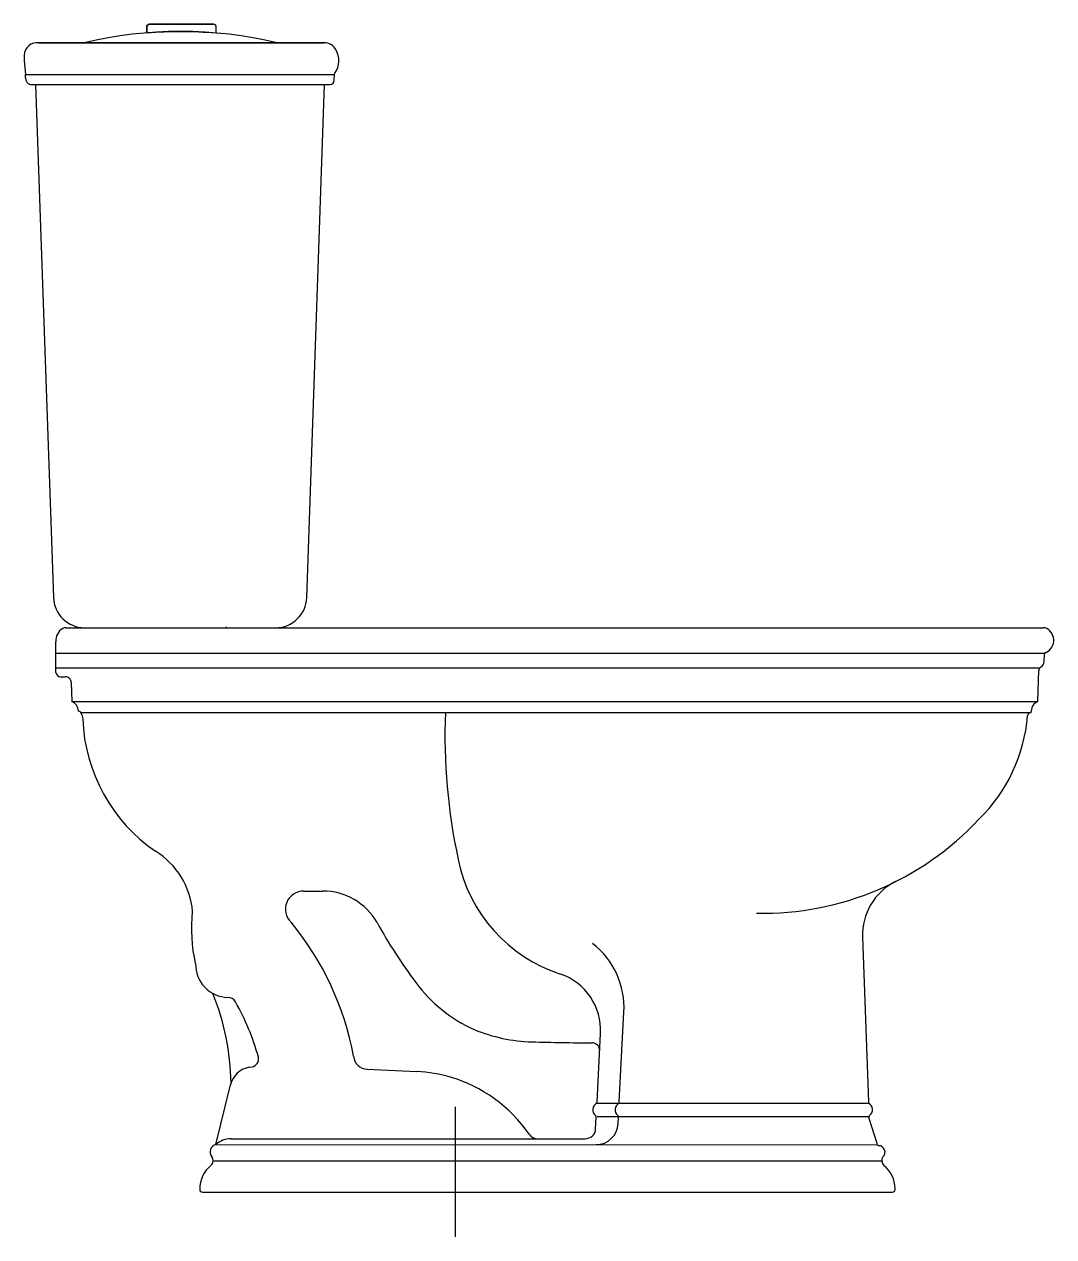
# Model space of a CAD drawing. Extents: x -697.561 to -696.867, y 554.42 to 555.236.
import ezdxf

# ---------------------------------------------------------------- set-up
doc = ezdxf.new("R2010")
doc.units = 0
doc.header["$LTSCALE"] = 0.279998
doc.header["$MEASUREMENT"] = 0
doc.linetypes.add('AXES', pattern=[0.54, 0.3, -0.08, 0.08, -0.08])
doc.linetypes.add('CONTINU', pattern=[0])
doc.layers.get('0').update_dxf_attribs({"linetype": 'CONTINUOUS'})
doc.layers.add('DECA_EIXOS', color=5, linetype='AXES')

msp = doc.modelspace()

# ---------------------------------------------------------------- linework, layer by layer
at = {"linetype": 'CONTINUOUS'}
for p, q in [((-697.47634, 555.23631), (-697.43342, 555.23631)), ((-697.55104, 555.2238), (-697.35871, 555.2238)), ((-697.55983, 555.20013), (-697.55983, 555.2025)), ((-697.35196, 555.19838), (-697.35182, 555.2025))]:
    msp.add_line(p, q, dxfattribs=at)
at = {"linetype": 'CONTINU'}
for points in [[(-697.47829, 555.2343, -0.410343), (-697.47634, 555.23631)], [(-697.43146, 555.2343, 0.410343), (-697.43342, 555.23631)], [(-697.55983, 555.20013, 0.388458), (-697.55674, 555.1958)], [(-697.35463, 555.1958, 0.410171), (-697.35196, 555.19838)], [(-697.54107, 554.85044, 0.405154), (-697.52008, 554.8301)], [(-697.39147, 554.8301, 0.404054), (-697.37049, 554.85037)], [(-697.53476, 554.82957, 0.306116), (-697.53941, 554.82063)], [(-697.53281, 554.8301, 0.102971), (-697.53476, 554.82957)], [(-697.42485, 554.8306, 0.414021), (-697.42435, 554.8301)], [(-696.8722, 554.82952, 0.129601), (-696.87463, 554.8301)], [(-696.87363, 554.81304, 0.659712), (-696.8722, 554.82952)], [(-696.8728, 554.81336, 0.281824), (-696.87369, 554.81207)], [(-696.8763, 554.80349, 0.249949), (-696.87748, 554.80146)], [(-696.8763, 554.80349, 0.246316), (-696.87394, 554.80748)], [(-697.53941, 554.79998, 0.370749), (-697.53641, 554.79698)], [(-697.52915, 554.79312, 0.442976), (-697.53315, 554.79698)], [(-697.52432, 554.77399, 0.276155), (-697.52871, 554.78052)], [(-696.87821, 554.78045, 0.307611), (-696.8826, 554.77392)], [(-697.52207, 554.77153, 0.370941), (-697.52432, 554.77399)], [(-697.27713, 554.77301, 0.063785), (-697.26848, 554.67399)], [(-696.9178, 554.7012, 0.180961), (-696.88508, 554.77078)], [(-696.8826, 554.77297, 0.377502), (-696.88508, 554.77078)], [(-697.52136, 554.76864, 0.236612), (-697.47239, 554.6796)], [(-697.06754, 554.63789, 0.212391), (-696.9178, 554.7012)], [(-697.44737, 554.63912, 0.236966), (-697.47239, 554.6796)], [(-697.26848, 554.67399, 0.270191), (-697.1997, 554.59692)], [(-696.97407, 554.65913, 0.294757), (-696.99619, 554.6218)], [(-697.37245, 554.6528, 0.303111), (-697.384, 554.64519)], [(-697.32316, 554.63161, 0.268732), (-697.35975, 554.6528)], [(-697.44533, 554.60397, -0.080837), (-697.44737, 554.63912)], [(-697.384, 554.64519, 0.312237), (-697.38111, 554.63186)], [(-697.339, 554.54163, 0.127252), (-697.38111, 554.63186)], [(-697.32316, 554.63161, 0.035665), (-697.29697, 554.59121)], [(-697.15687, 554.57125, 0.245467), (-697.17809, 554.61756)], [(-697.44533, 554.60397, 0.419926), (-697.42362, 554.58126)], [(-697.29697, 554.59121, 0.128595), (-697.25769, 554.55952)], [(-697.17263, 554.55698, 0.336046), (-697.1997, 554.59692)], [(-697.42148, 554.52369, 0.090843), (-697.43374, 554.58387)], [(-697.41851, 554.57824, 0.266581), (-697.42362, 554.58126)], [(-697.4031, 554.54093, 0.061894), (-697.41851, 554.57824)], [(-697.25769, 554.55952, 0.089885), (-697.21877, 554.55131)], [(-697.21877, 554.55131, 0.005365), (-697.17846, 554.55062)], [(-697.17324, 554.54536, 0.443123), (-697.17846, 554.55062)], [(-697.339, 554.54163, 0.373487), (-697.32975, 554.53292)], [(-697.40906, 554.53423, 0.302239), (-697.42187, 554.52233)], [(-697.40735, 554.53452, 0.440276), (-697.4031, 554.54093)], [(-697.27308, 554.52731, 0.062982), (-697.29655, 554.53139)], [(-697.22083, 554.48914, 0.173101), (-697.27383, 554.52758)], [(-697.17507, 554.51008, 0.541112), (-697.17609, 554.50178)], [(-697.17569, 554.50972, 0.240586), (-697.17503, 554.51091)], [(-697.16005, 554.51008, 0.540042), (-697.16107, 554.50178)], [(-697.16066, 554.50973, 0.23403), (-697.16001, 554.51089)], [(-696.9923, 554.51096, 0.248979), (-696.99165, 554.50971)], [(-696.99144, 554.50163, 0.556504), (-696.99227, 554.51008)], [(-697.17556, 554.50053, 0.242128), (-697.17609, 554.50178)], [(-697.16054, 554.50056, 0.234069), (-697.16107, 554.50178)], [(-696.99144, 554.50163, 0.315523), (-696.99196, 554.49999)], [(-697.18296, 554.4861, 0.400733), (-697.17597, 554.49277)], [(-697.17574, 554.4821, 0.399101), (-697.16076, 554.49632)], [(-697.42147, 554.4861, 0.189105), (-697.43167, 554.4821)], [(-697.22083, 554.48914, 0.247441), (-697.21506, 554.4861)], [(-697.43167, 554.4821, 0.555323), (-697.43445, 554.47387)], [(-696.98662, 554.48305, 0.280448), (-696.98545, 554.48137)], [(-696.98248, 554.47388, 0.692524), (-696.98545, 554.48137)], [(-697.43503, 554.46816, 0.226436), (-697.44262, 554.4521)], [(-697.43503, 554.46816, 0.42171), (-697.43445, 554.47387)], [(-696.98248, 554.47388, 0.379864), (-696.9819, 554.46817)], [(-696.9743, 554.45248, 0.224627), (-696.9819, 554.46817)], [(-697.44262, 554.4521, 0.422862), (-697.44062, 554.45009)], [(-696.97637, 554.4501, 0.489929), (-696.9743, 554.45248)]]:
    msp.add_lwpolyline(points, format="xyb", dxfattribs=at)
at = {"linetype": 'CONTINUOUS', "flags": 128}
for points in [[(-697.43146, 555.23433, 0.405619), (-697.43342, 555.23631), (-697.47634, 555.23631, 0.405619), (-697.47829, 555.23433), (-697.47829, 555.23054, -0.042155), (-697.43146, 555.23044)], [(-697.5204, 555.2238), (-697.39052, 555.2238, 0.118344)], [(-697.35092, 555.21931, 0.267543), (-697.35871, 555.2238), (-697.55104, 555.2238, 0.44094), (-697.56076, 555.21555), (-697.56076, 555.2118), (-697.55983, 555.2025), (-697.35182, 555.2025, -0.14387), (-697.35155, 555.2033, 0.289534)]]:
    msp.add_lwpolyline(points, format="xyb", close=True, dxfattribs=at)
at = {"linetype": 'CONTINU'}
for points in [[(-697.47829, 555.23054), (-697.47829, 555.2343)], [(-697.43146, 555.23044), (-697.43146, 555.2343)], [(-697.55983, 555.2025), (-697.35182, 555.2025)], [(-697.55674, 555.1958), (-697.35463, 555.1958)], [(-697.55309, 555.1958), (-697.54107, 554.85044)], [(-697.37049, 554.85037), (-697.35846, 555.1958)], [(-697.53281, 554.8301), (-696.87463, 554.8301)], [(-697.53941, 554.79998), (-697.53941, 554.82063)], [(-697.53941, 554.81304), (-696.87363, 554.81304)], [(-696.87394, 554.80748), (-696.87369, 554.81207)], [(-697.53941, 554.80298), (-696.87689, 554.80298)], [(-697.53641, 554.79698), (-697.53315, 554.79698)], [(-696.87821, 554.78045), (-696.87748, 554.80146)], [(-697.52915, 554.79312), (-697.52871, 554.78052)], [(-697.52871, 554.78052), (-696.87821, 554.78045)], [(-697.52303, 554.77304), (-696.8826, 554.77297)], [(-697.52207, 554.77153), (-697.52136, 554.76864)], [(-696.8826, 554.77297), (-696.8826, 554.77392)], [(-697.37245, 554.6528), (-697.35975, 554.6528)], [(-696.99619, 554.6218), (-696.9923, 554.51096)], [(-697.16001, 554.51089), (-697.15687, 554.57125)], [(-697.17503, 554.51091), (-697.17263, 554.55698)], [(-697.40906, 554.53423), (-697.40735, 554.53452)], [(-697.32975, 554.53292), (-697.29655, 554.53139)], [(-697.43167, 554.4821), (-697.42187, 554.52233)], [(-697.17507, 554.51008), (-696.99227, 554.51008)], [(-697.17597, 554.49277), (-697.17556, 554.50053)], [(-697.17504, 554.5011), (-696.99187, 554.5011)], [(-697.16076, 554.49632), (-697.16054, 554.50056)], [(-696.99196, 554.49999), (-696.98662, 554.48305)], [(-697.42147, 554.4861), (-697.18296, 554.4861)], [(-697.43167, 554.4821), (-696.98626, 554.48202)], [(-697.43351, 554.4713), (-696.9834, 554.4713)], [(-697.44062, 554.45009), (-696.97637, 554.4501)]]:
    msp.add_lwpolyline(points, dxfattribs=at)
at = {"linetype": 'CONTINUOUS'}
msp.add_arc((-697.45546, 554.95327), 0.27821, 76.50156, 103.49844, dxfattribs=at)
at = {"layer": 'DECA_EIXOS'}
msp.add_lwpolyline([(-697.27044, 554.4201), (-697.27044, 554.50747)], dxfattribs=at)

doc.saveas('drawing.dxf')
